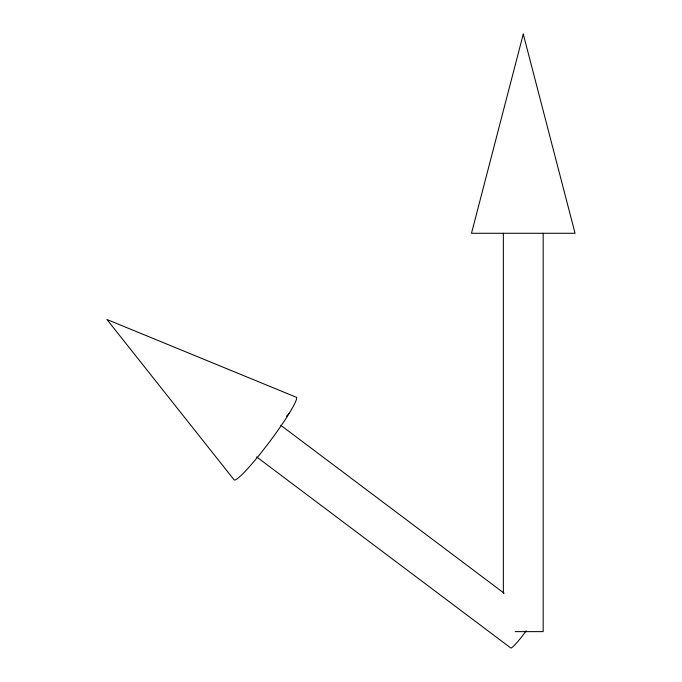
<?xml version="1.0" encoding="UTF-8"?>
<svg xmlns="http://www.w3.org/2000/svg" width="682" height="682" viewBox="0 0 682 682"><rect width="100%" height="100%" fill="white"/><g stroke="black" fill="none" stroke-linecap="round" stroke-linejoin="round"><path stroke-width="1.02" d="M286.491 416.208L289.313 413.241M515.234 631.626L543.187 631.626L543.187 233.278M280.703 425.244L504.16 593.238M256.628 456.906L510.673 647.9A19.914 2.089 -53.1 0 0 526.231 630.807M503.359 233.278L503.359 593.28M523.273 34.1L471.492 233.278L575.062 233.278L523.273 34.1M296.568 397.359L106.938 319.491L233.969 479.685A51.789 5.422 -53.1 0 0 267.966 443.939A51.789 5.422 -53.1 0 0 296.568 397.359"/></g></svg>
